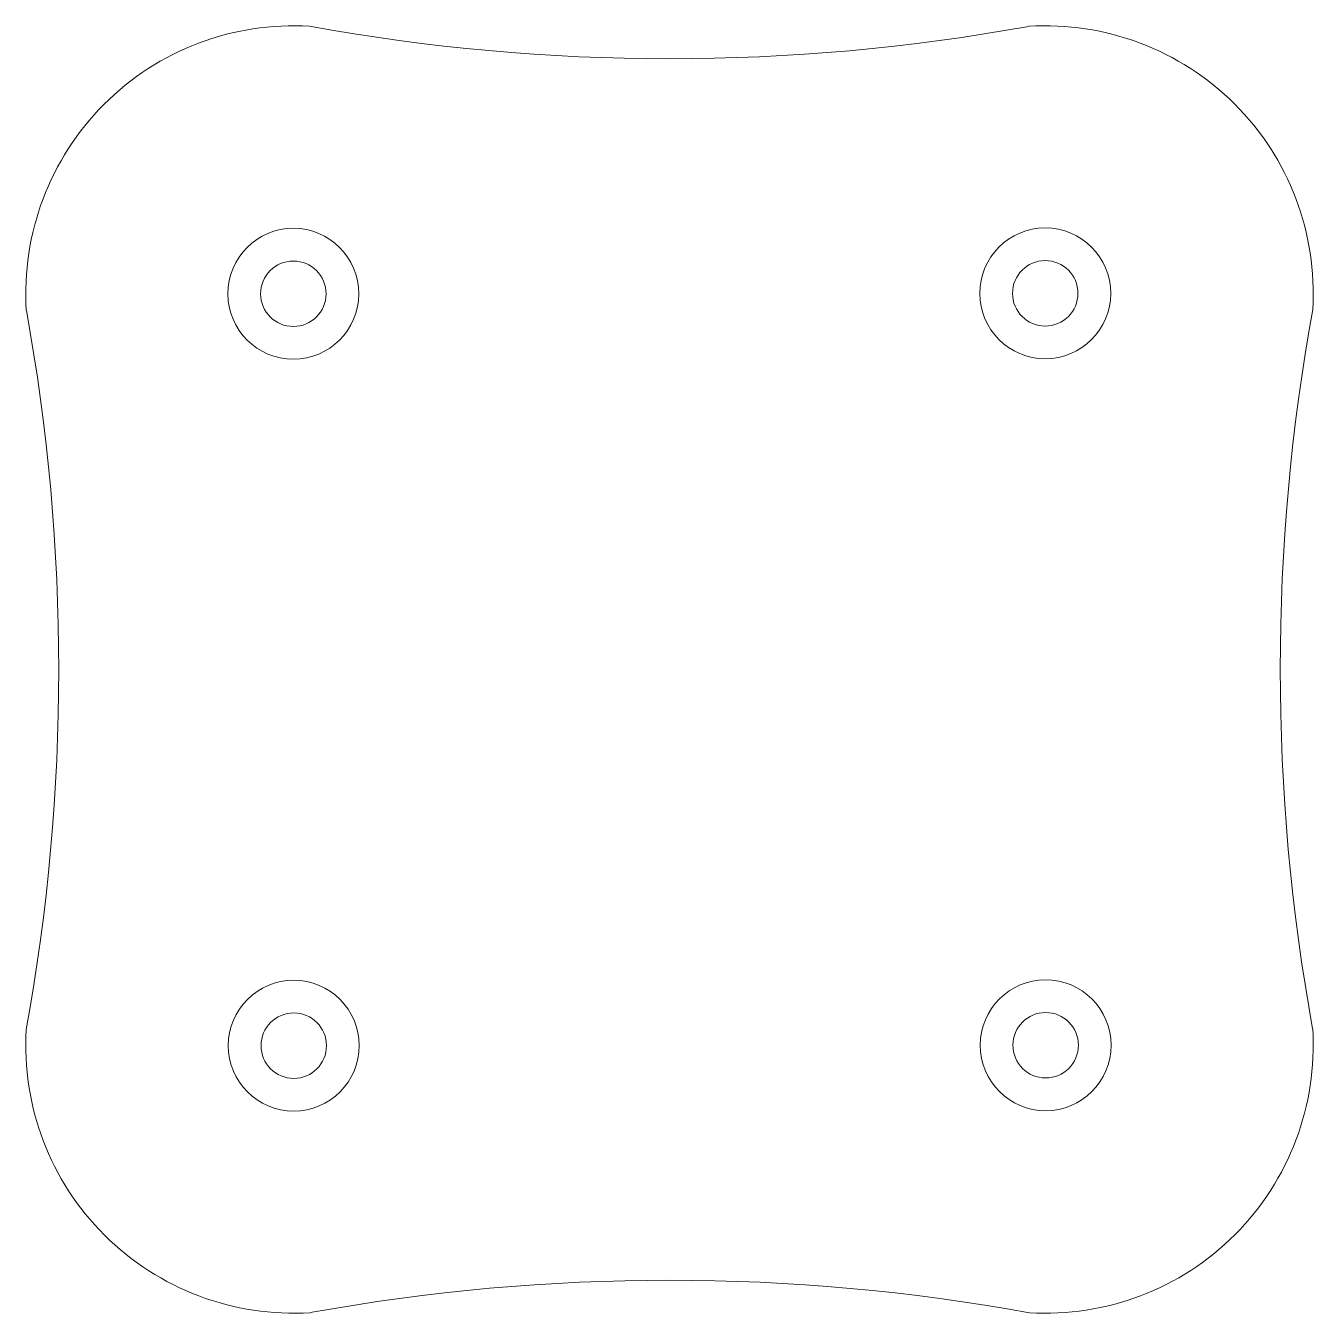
# Model space of a CAD drawing. Header units: millimetres. Extents: x 10.5 to 69.5, y -93.5 to -34.5.
import ezdxf

# ---------------------------------------------------------------- set-up
doc = ezdxf.new("R2010")
doc.units = ezdxf.units.MM

msp = doc.modelspace()

# ---------------------------------------------------------------- linework, layer by layer
at = {"color": 7, "linetype": 'Continuous', "lineweight": 15}
for centre, radius in [((22.756, -46.794), 3), ((57.226, -46.776), 3), ((22.756, -46.794), 1.5), ((57.226, -46.776), 1.5), ((22.774, -81.264), 3), ((57.244, -81.246), 3), ((22.774, -81.264), 1.5), ((57.244, -81.246), 1.5)]:
    msp.add_circle(centre, radius, dxfattribs=at)
for centre, radius, start, end in [((22.766, -46.783), 12.277, 86.56549, 183.58128), ((40, 55.98), 92, 259.66944, 280.31272), ((57.237, -46.786), 12.277, 356.56549, 93.58128), ((-80, -64.02), 92, 349.66944, 10.31272), ((160, -64.02), 92, 169.66944, 190.31272), ((22.763, -81.254), 12.277, 176.56549, 273.58128), ((57.234, -81.257), 12.277, 266.56549, 3.58128), ((40, -184.02), 92, 79.66944, 100.31272)]:
    msp.add_arc(centre, radius, start, end, dxfattribs=at)

doc.saveas('drawing.dxf')
